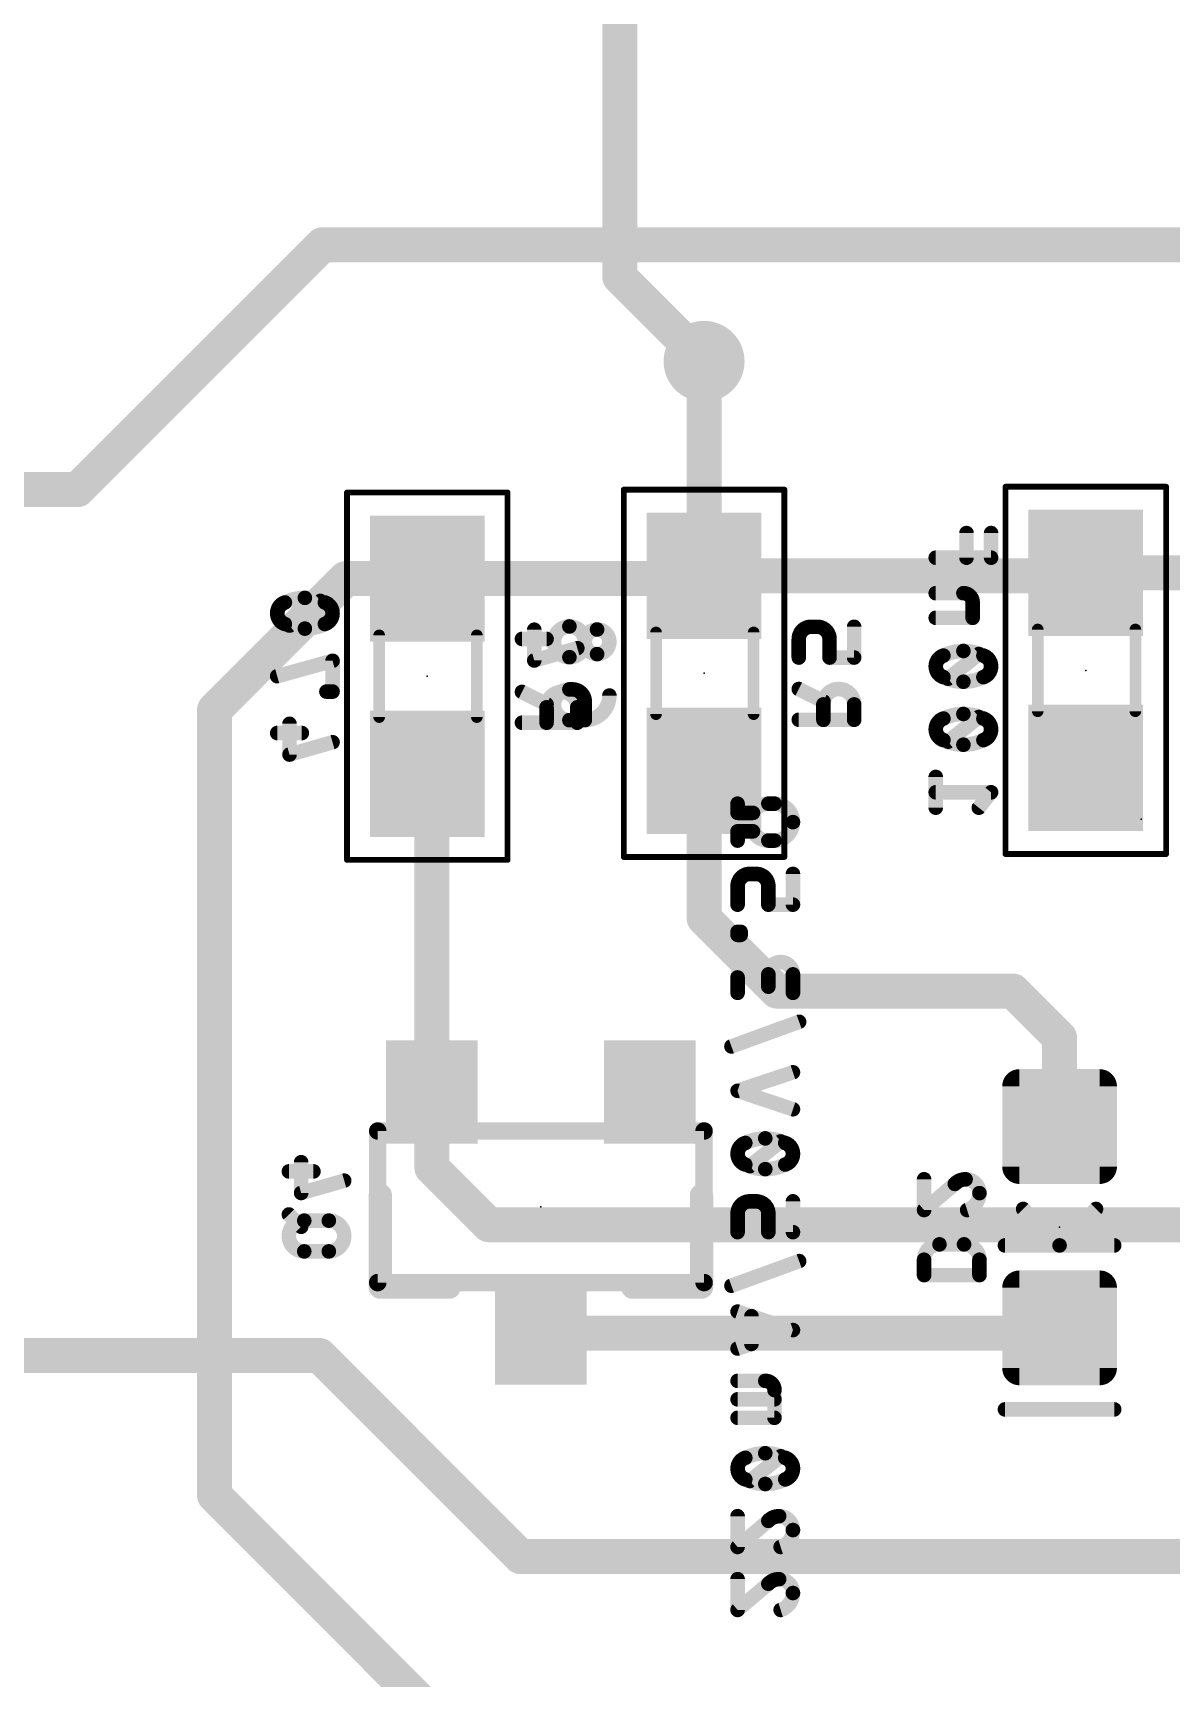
# Model space of a CAD drawing. Extents: x 11.3 to 101.7, y 6.2 to 96.
# Drawn here: x 41.14 to 51.06, y 17.92 to 32.25 of the extents above; entities that cross this region are included whole.
import ezdxf

# ---------------------------------------------------------------- set-up
doc = ezdxf.new("R2010")
doc.units = 0
for name, color, linetype in [('1', 12, 'CONTINUOUS'), ('16', 132, 'CONTINUOUS'), ('18', 110, 'CONTINUOUS'), ('22', 253, 'CONTINUOUS'), ('23', 53, 'CONTINUOUS'), ('24', 53, 'CONTINUOUS'), ('26', 253, 'CONTINUOUS'), ('28', 253, 'CONTINUOUS'), ('40', 132, 'CONTINUOUS'), ('52', 253, 'CONTINUOUS')]:
    doc.layers.add(name, color=color, linetype=linetype)

# ---------------------------------------------------------------- blocks, each defined once
blk = doc.blocks.new('RECT')
blk.add_solid([(-0.5, -0.5), (0.5, -0.5), (-0.5, 0.5), (0.5, 0.5)])
blk = doc.blocks.new('RECT160000X160000R30')
at = {"const_width": 0.15}
blk.add_lwpolyline([(0.425, -0.35), (0.425, 0.35, 0.4142), (0.35, 0.425), (-0.35, 0.425, 0.4142), (-0.425, 0.35), (-0.425, -0.35, 0.4142), (-0.35, -0.425), (0.35, -0.425, 0.4142)], format="xyb", close=True, dxfattribs=at)
blk.add_solid([(-0.3754, -0.3754), (0.3754, -0.3754), (-0.3754, 0.3754), (0.3754, 0.3754)])
blk = doc.blocks.new('ROUNDV')
at = {"const_width": 0.5}
blk.add_lwpolyline([(0, -0.25, 1), (0, 0.25, 1), (0, -0.25)], format="xyb", dxfattribs=at)

msp = doc.modelspace()

# ---------------------------------------------------------------- linework, layer by layer
at = {"layer": '1', "const_width": 0.3048}
for points in [[(46.255, 30.1228), (46.255, 40.64)], [(46.99, 29.3878), (46.255, 30.1228)], [(43.6372, 20.7264), (39.6494, 20.7264)], [(45.3898, 18.9738), (43.6372, 20.7264)], [(55.9562, 18.9738), (45.3898, 18.9738)]]:
    msp.add_lwpolyline(points, dxfattribs=at)
at = {"layer": '1', "const_width": 0.1524}
for points in [[(46.3089, 30.1767, 1), (46.2011, 30.0689)], [(46.1788, 30.1228, 1), (46.3312, 30.1228)], [(46.9361, 29.3339, 1), (47.0439, 29.4417)], [(43.6911, 20.7803, 1), (43.5833, 20.6725)], [(43.6372, 20.6502, 1), (43.6372, 20.8026)], [(45.3898, 19.05, 1), (45.3898, 18.8976)], [(45.3359, 18.9199, 1), (45.4437, 19.0277)]]:
    msp.add_lwpolyline(points, format="xyb", dxfattribs=at)
at = {"layer": '16', "const_width": 0.3048}
for points in [[(41.529, 28.2702), (43.6626, 30.4038)], [(67.7164, 30.4038), (43.6626, 30.4038)], [(46.99, 27.52), (46.99, 29.3878)], [(37.1856, 28.2702), (41.529, 28.2702)], [(46.9646, 27.4946), (46.99, 27.52)], [(50.292, 27.52), (46.99, 27.52)], [(50.292, 27.52), (50.3174, 27.5454)], [(50.3174, 27.5454), (52.3004, 27.5454)], [(43.8658, 27.4946), (42.7228, 26.3516)], [(44.577, 27.4946), (43.8658, 27.4946)], [(44.577, 27.4946), (46.9646, 27.4946)], [(42.7228, 26.3516), (42.7228, 19.5072)], [(44.6176, 25.754), (44.577, 25.7946)], [(46.99, 25.82), (46.99, 24.5364)], [(44.6176, 23.0218), (44.6176, 25.754)], [(46.99, 24.5364), (47.625, 23.9014)], [(47.625, 23.9014), (49.6824, 23.9014)], [(49.6824, 23.9014), (50.0888, 23.495)], [(50.0888, 23.495), (50.0888, 22.721)], [(44.6176, 23.0218), (44.6176, 22.3614)], [(45.1136, 21.8654), (44.6176, 22.3614)], [(45.1136, 21.8654), (51.7184, 21.8654)], [(45.5676, 20.9218), (50.0436, 20.9218)], [(50.0436, 20.9218), (50.0888, 20.967)], [(42.7228, 19.5072), (45.72, 16.51)]]:
    msp.add_lwpolyline(points, dxfattribs=at)
at = {"layer": '16', "const_width": 0.1524}
for points in [[(43.6626, 30.48, 1), (43.6626, 30.3276)], [(43.7165, 30.3499, 1), (43.6087, 30.4577)], [(47.0662, 29.3878, 1), (46.9138, 29.3878)], [(41.4751, 28.3241, 1), (41.5829, 28.2163)], [(41.529, 28.194, 1), (41.529, 28.3464)], [(46.99, 27.5962, 1), (46.99, 27.4438)], [(47.0439, 27.4661, 1), (46.9361, 27.5739)], [(50.3174, 27.6216, 1), (50.3174, 27.4692)], [(50.3713, 27.4915, 1), (50.2635, 27.5993)], [(50.292, 27.4438, 1), (50.292, 27.5962)], [(43.8658, 27.5708, 1), (43.8658, 27.4184)], [(43.9197, 27.4407, 1), (43.8119, 27.5485)], [(44.577, 27.5708, 1), (44.577, 27.4184)], [(44.577, 27.4184, 1), (44.577, 27.5708)], [(46.9107, 27.5485, 1), (47.0185, 27.4407)], [(46.9138, 27.52, 1), (47.0662, 27.52)], [(46.9646, 27.4184, 1), (46.9646, 27.5708)], [(50.2381, 27.5739, 1), (50.3459, 27.4661)], [(42.799, 26.3516, 1), (42.6466, 26.3516)], [(42.6689, 26.4055, 1), (42.7767, 26.2977)], [(44.6309, 25.8485, 1), (44.5231, 25.7407)], [(47.0662, 25.82, 1), (46.9138, 25.82)], [(44.6938, 25.754, 1), (44.5414, 25.754)], [(44.5637, 25.7001, 1), (44.6715, 25.8079)], [(47.0439, 24.5903, 1), (46.9361, 24.4825)], [(46.9138, 24.5364, 1), (47.0662, 24.5364)], [(47.625, 23.9776, 1), (47.625, 23.8252)], [(47.5711, 23.8475, 1), (47.6789, 23.9553)], [(49.7363, 23.9553, 1), (49.6285, 23.8475)], [(49.6824, 23.8252, 1), (49.6824, 23.9776)], [(50.165, 23.495, 1), (50.0126, 23.495)], [(50.0349, 23.4411, 1), (50.1427, 23.5489)], [(44.6938, 23.0218, 1), (44.5414, 23.0218)], [(44.5414, 23.0218, 1), (44.6938, 23.0218)], [(50.0126, 22.721, 1), (50.165, 22.721)], [(44.6715, 22.4153, 1), (44.5637, 22.3075)], [(44.5414, 22.3614, 1), (44.6938, 22.3614)], [(45.1136, 21.9416, 1), (45.1136, 21.7892)], [(45.0597, 21.8115, 1), (45.1675, 21.9193)], [(45.5676, 20.998, 1), (45.5676, 20.8456)], [(50.1427, 20.9131, 1), (50.0349, 21.0209)], [(50.0436, 20.8456, 1), (50.0436, 20.998)], [(49.9897, 20.9757, 1), (50.0975, 20.8679)], [(42.7767, 19.5611, 1), (42.6689, 19.4533)], [(42.6466, 19.5072, 1), (42.799, 19.5072)]]:
    msp.add_lwpolyline(points, format="xyb", dxfattribs=at)
at = {"layer": '22'}
for points, const_width in [([(44.1676, 21.3218), (44.1676, 22.1218)], 0.2032), ([(46.9676, 21.3218), (46.9676, 22.1218)], 0.2032), ([(44.7676, 21.3218), (44.1676, 21.3218)], 0.2032), ([(46.3676, 21.3218), (46.9676, 21.3218)], 0.2032), ([(49.6126, 20.2565), (50.565, 20.2565)], 0.127)]:
    msp.add_lwpolyline(points, dxfattribs=dict(at, const_width=const_width))
for points, const_width in [([(44.2184, 22.1218, 1), (44.1168, 22.1218)], 0.1016), ([(47.0184, 22.1218, 1), (46.9168, 22.1218)], 0.1016), ([(44.1676, 21.3726, 1), (44.1676, 21.271)], 0.1016), ([(44.1168, 21.3218, 1), (44.2184, 21.3218)], 0.1016), ([(44.7676, 21.271, 1), (44.7676, 21.3726)], 0.1016), ([(46.3676, 21.3726, 1), (46.3676, 21.271)], 0.1016), ([(46.9168, 21.3218, 1), (47.0184, 21.3218)], 0.1016), ([(46.9676, 21.271, 1), (46.9676, 21.3726)], 0.1016), ([(49.6126, 20.2883, 1), (49.6126, 20.2248)], 0.0635), ([(50.565, 20.2248, 1), (50.565, 20.2883)], 0.0635)]:
    msp.add_lwpolyline(points, format="xyb", dxfattribs=dict(at, const_width=const_width))
at = {"layer": '23'}
msp.add_point((50.8, 25.4), dxfattribs=at)
at = {"layer": '24'}
for p in [(46.99, 26.67), (50.3174, 26.6954), (44.577, 26.6446), (45.5676, 22.0218), (50.0888, 21.844)]:
    msp.add_point(p, dxfattribs=at)
at = {"layer": '26', "const_width": 0.127}
for points in [[(45.5097, 26.7817), (45.5097, 27.0498)], [(47.9227, 27.0752), (47.9764, 27.0752)], [(48.2981, 26.8071), (48.2981, 27.0752)], [(45.617, 26.9694), (45.4025, 26.9694)], [(45.8851, 26.8889), (45.5097, 26.7817)], [(47.8155, 26.8071), (47.8155, 26.9679)], [(48.0836, 26.9679), (48.0836, 26.8071)], [(48.0836, 26.8071), (48.2981, 26.8071)], [(45.4025, 26.5075), (45.617, 26.4003)], [(47.8155, 26.5329), (48.03, 26.4257)], [(45.617, 26.3735), (45.617, 26.2394)], [(45.8851, 26.2394), (45.8851, 26.3735)], [(48.03, 26.3989), (48.03, 26.2648)], [(48.2981, 26.2648), (48.2981, 26.3989)], [(45.4025, 26.2394), (45.8851, 26.2394)], [(47.8155, 26.2648), (48.2981, 26.2648)], [(43.585, 22.33), (43.3705, 22.33)], [(43.4777, 22.1424), (43.4777, 22.4105)], [(43.8531, 22.2496), (43.4777, 22.1424)], [(48.9077, 21.9934), (48.9077, 22.2615)], [(49.1758, 22.2213), (48.9077, 21.9934)], [(43.4777, 21.8476), (43.3705, 21.9549)], [(43.719, 21.9012), (43.5046, 21.9012)], [(43.5046, 21.6331), (43.719, 21.6331)], [(49.2562, 21.6946), (49.0418, 21.6946)], [(48.9077, 21.5605), (48.9077, 21.4265)], [(49.3903, 21.4265), (49.3903, 21.5605)], [(48.9077, 21.4265), (49.3903, 21.4265)]]:
    msp.add_lwpolyline(points, dxfattribs=at)
at = {"layer": '26'}
for points, const_width in [([(45.5415, 27.0498, 1), (45.478, 27.0498)], 0.0635), ([(47.9227, 27.0752, 0.4142), (47.8155, 26.9679)], 0.127), ([(47.9227, 27.1069, 1), (47.9227, 27.0434)], 0.0635), ([(47.9227, 27.0434, 1), (47.9227, 27.1069)], 0.0635), ([(48.0836, 26.9679, 0.4142), (47.9764, 27.0752)], 0.127), ([(47.9764, 27.1069, 1), (47.9764, 27.0434)], 0.0635), ([(47.9764, 27.0434, 1), (47.9764, 27.1069)], 0.0635), ([(48.3299, 27.0752, 1), (48.2664, 27.0752)], 0.0635), ([(45.4025, 27.0011, 1), (45.4025, 26.9376)], 0.0635), ([(45.617, 26.9376, 1), (45.617, 27.0011)], 0.0635), ([(45.8938, 26.8584, 1), (45.8764, 26.9195)], 0.0635), ([(47.8473, 26.9679, 1), (47.7837, 26.9679)], 0.0635), ([(47.7837, 26.9679, 1), (47.8473, 26.9679)], 0.0635), ([(48.1154, 26.9679, 1), (48.0519, 26.9679)], 0.0635), ([(48.0519, 26.9679, 1), (48.1154, 26.9679)], 0.0635), ([(45.501, 26.8122, 1), (45.5185, 26.7511)], 0.0635), ([(45.478, 26.7817, 1), (45.5415, 26.7817)], 0.0635), ([(47.7837, 26.8071, 1), (47.8473, 26.8071)], 0.0635), ([(48.0836, 26.8388, 1), (48.0836, 26.7753)], 0.0635), ([(48.0519, 26.8071, 1), (48.1154, 26.8071)], 0.0635), ([(48.2664, 26.8071, 1), (48.3299, 26.8071)], 0.0635), ([(48.2981, 26.7753, 1), (48.2981, 26.8388)], 0.0635), ([(45.4167, 26.5359, 1), (45.3883, 26.4791)], 0.0635), ([(45.8851, 26.3735, 1), (45.617, 26.3735)], 0.127), ([(47.8297, 26.5613, 1), (47.8013, 26.5045)], 0.0635), ([(48.2981, 26.3989, 1), (48.03, 26.3989)], 0.127), ([(45.6487, 26.3735, 1), (45.5852, 26.3735)], 0.0635), ([(45.5852, 26.3735, 1), (45.6487, 26.3735)], 0.0635), ([(45.6028, 26.3719, 1), (45.6312, 26.4287)], 0.0635), ([(45.9169, 26.3735, 1), (45.8533, 26.3735)], 0.0635), ([(45.8533, 26.3735, 1), (45.9169, 26.3735)], 0.0635), ([(48.0617, 26.3989, 1), (47.9982, 26.3989)], 0.0635), ([(47.9982, 26.3989, 1), (48.0617, 26.3989)], 0.0635), ([(48.0158, 26.3973, 1), (48.0442, 26.4541)], 0.0635), ([(48.3299, 26.3989, 1), (48.2664, 26.3989)], 0.0635), ([(48.2664, 26.3989, 1), (48.3299, 26.3989)], 0.0635), ([(45.4025, 26.2712, 1), (45.4025, 26.2077)], 0.0635), ([(45.5852, 26.2394, 1), (45.6487, 26.2394)], 0.0635), ([(45.8533, 26.2394, 1), (45.9169, 26.2394)], 0.0635), ([(45.8851, 26.2077, 1), (45.8851, 26.2712)], 0.0635), ([(47.8155, 26.2966, 1), (47.8155, 26.2331)], 0.0635), ([(47.9982, 26.2648, 1), (48.0617, 26.2648)], 0.0635), ([(48.2664, 26.2648, 1), (48.3299, 26.2648)], 0.0635), ([(48.2981, 26.2331, 1), (48.2981, 26.2966)], 0.0635), ([(43.3705, 22.3618, 1), (43.3705, 22.2983)], 0.0635), ([(43.5095, 22.4105, 1), (43.446, 22.4105)], 0.0635), ([(43.585, 22.2983, 1), (43.585, 22.3618)], 0.0635), ([(43.8618, 22.2191, 1), (43.8444, 22.2801)], 0.0635), ([(48.9395, 22.2615, 1), (48.876, 22.2615)], 0.0635), ([(49.2696, 22.2615, 0.2053), (49.1758, 22.2213)], 0.127), ([(49.1528, 22.2432, 1), (49.1988, 22.1994)], 0.0635), ([(49.1964, 22.1971, 1), (49.1552, 22.2455)], 0.0635), ([(49.3903, 22.1409, 0.4142), (49.2696, 22.2615)], 0.127), ([(49.2696, 22.2933, 1), (49.2696, 22.2298)], 0.0635), ([(49.2696, 22.2298, 1), (49.2696, 22.2933)], 0.0635), ([(43.469, 22.1729, 1), (43.4865, 22.1118)], 0.0635), ([(43.446, 22.1424, 1), (43.5095, 22.1424)], 0.0635), ([(49.2831, 21.9934, 0.3252), (49.3903, 22.1409)], 0.127), ([(49.422, 22.1409, 1), (49.3586, 22.1409)], 0.0635), ([(49.3586, 22.1409, 1), (49.422, 22.1409)], 0.0635), ([(43.393, 21.9773, 1), (43.348, 21.9324)], 0.0635), ([(43.5046, 21.9012, 1), (43.5046, 21.6331)], 0.127), ([(43.5046, 21.933, 1), (43.5046, 21.8695)], 0.0635), ([(43.5046, 21.8695, 1), (43.5046, 21.933)], 0.0635), ([(43.719, 21.6331, 1), (43.719, 21.9012)], 0.127), ([(43.719, 21.933, 1), (43.719, 21.8695)], 0.0635), ([(43.719, 21.8695, 1), (43.719, 21.933)], 0.0635), ([(48.8871, 22.0176, 1), (48.9283, 21.9692)], 0.0635), ([(48.876, 21.9934, 1), (48.9395, 21.9934)], 0.0635), ([(49.2733, 22.0236, 1), (49.2928, 21.9632)], 0.0635), ([(43.4553, 21.8252, 1), (43.5002, 21.8701)], 0.0635), ([(43.5046, 21.6649, 1), (43.5046, 21.6014)], 0.0635), ([(43.5046, 21.6014, 1), (43.5046, 21.6649)], 0.0635), ([(43.719, 21.6649, 1), (43.719, 21.6014)], 0.0635), ([(43.719, 21.6014, 1), (43.719, 21.6649)], 0.0635), ([(49.0418, 21.6946, 0.4142), (48.9077, 21.5605)], 0.127), ([(49.0418, 21.7263, 1), (49.0418, 21.6628)], 0.0635), ([(49.0418, 21.6628, 1), (49.0418, 21.7263)], 0.0635), ([(49.3903, 21.5605, 0.4142), (49.2562, 21.6946)], 0.127), ([(49.2562, 21.7263, 1), (49.2562, 21.6628)], 0.0635), ([(49.2562, 21.6628, 1), (49.2562, 21.7263)], 0.0635), ([(48.8759, 21.5605, 1), (48.9394, 21.5605)], 0.0635), ([(48.9395, 21.5605, 1), (48.876, 21.5605)], 0.0635), ([(49.4221, 21.5605, 1), (49.3586, 21.5605)], 0.0635), ([(49.3586, 21.5605, 1), (49.4221, 21.5605)], 0.0635), ([(48.9077, 21.4582, 1), (48.9077, 21.3947)], 0.0635), ([(48.876, 21.4265, 1), (48.9395, 21.4265)], 0.0635), ([(49.3586, 21.4265, 1), (49.4221, 21.4265)], 0.0635), ([(49.3903, 21.3947, 1), (49.3903, 21.4582)], 0.0635)]:
    msp.add_lwpolyline(points, format="xyb", dxfattribs=dict(at, const_width=const_width))
at = {"layer": '28', "const_width": 0.127}
for points in [[(49.2774, 27.6773), (49.2774, 27.8917)], [(49.4919, 27.6773), (49.4919, 27.8917)], [(49.0093, 27.6773), (49.4919, 27.6773)], [(49.2506, 27.368), (49.0093, 27.368)], [(43.3761, 27.086), (43.6443, 27.3005)], [(49.331, 27.1535), (49.331, 27.2875)], [(49.0093, 27.1535), (49.331, 27.1535)], [(43.7515, 26.7787), (43.2689, 26.6446)], [(43.7515, 26.5105), (43.7515, 26.7787)], [(49.1165, 26.6231), (49.3847, 26.8376)], [(43.6979, 26.5105), (43.7515, 26.5105)], [(45.8428, 26.5297), (45.816, 26.5297)], [(45.95, 26.2616), (45.95, 26.4225)], [(43.3761, 25.9619), (43.3761, 26.23)], [(45.816, 26.2616), (45.95, 26.2616)], [(49.1165, 26.0745), (49.3847, 26.289)], [(43.4834, 26.1496), (43.2689, 26.1496)], [(43.7515, 26.0692), (43.3761, 25.9619)], [(49.0093, 25.4991), (49.0093, 25.7672)], [(49.4919, 25.6331), (49.0093, 25.6331)], [(49.3847, 25.4991), (49.4919, 25.6331)], [(47.2821, 25.4538), (47.2821, 25.5342)], [(47.4162, 25.4538), (47.2821, 25.4538)], [(47.6038, 25.5342), (47.5502, 25.5342)], [(47.4162, 25.2929), (47.2821, 25.2929)], [(47.2821, 25.2929), (47.2821, 25.2125)], [(47.6038, 25.2125), (47.5502, 25.2125)], [(47.3893, 24.9222), (47.443, 24.9222)], [(47.7647, 24.6541), (47.7647, 24.9222)], [(47.2821, 24.6541), (47.2821, 24.815)], [(47.5502, 24.815), (47.5502, 24.6541)], [(47.5502, 24.6541), (47.7647, 24.6541)], [(47.3089, 24.4175), (47.2821, 24.4175)], [(47.2821, 24.4175), (47.2821, 24.3907)], [(47.2821, 24.3907), (47.3089, 24.3907)], [(47.3089, 24.3907), (47.3089, 24.4175)], [(47.2821, 23.886), (47.2821, 24.0201)], [(47.5502, 24.0469), (47.5502, 23.9396)], [(47.7647, 23.886), (47.7647, 24.0469)], [(47.2285, 23.419), (47.8183, 23.6335)], [(47.2821, 23.0325), (47.7647, 23.1934)], [(47.7647, 22.8717), (47.2821, 23.0325)], [(47.3893, 22.3766), (47.6575, 22.5911)], [(47.3893, 22.0693), (47.443, 22.0693)], [(47.7647, 21.8012), (47.7647, 22.0693)], [(47.2821, 21.8012), (47.2821, 21.9621)], [(47.5502, 21.9621), (47.5502, 21.8012)], [(47.5502, 21.8012), (47.7647, 21.8012)], [(47.2285, 21.3342), (47.8183, 21.5487)], [(47.7647, 20.9477), (47.2821, 21.1086)], [(47.4028, 21.0684), (47.4028, 20.8271)], [(47.2821, 20.7868), (47.7647, 20.9477)], [(47.5234, 20.5051), (47.2821, 20.5051)], [(47.2821, 20.3442), (47.6038, 20.3442)], [(47.6038, 20.1833), (47.6038, 20.4246)], [(47.2821, 20.1833), (47.6038, 20.1833)], [(47.3893, 19.6335), (47.6575, 19.8479)], [(47.2821, 19.058), (47.2821, 19.3261)], [(47.5502, 19.2859), (47.2821, 19.058)], [(47.2821, 18.5094), (47.2821, 18.7775)], [(47.5502, 18.7373), (47.2821, 18.5094)]]:
    msp.add_lwpolyline(points, dxfattribs=at)
at = {"layer": '28'}
for points, const_width in [([(49.3092, 27.8917, 1), (49.2457, 27.8917)], 0.0635), ([(49.5237, 27.8917, 1), (49.4601, 27.8917)], 0.0635), ([(49.0093, 27.709, 1), (49.0093, 27.6455)], 0.0635), ([(49.2457, 27.6773, 1), (49.3092, 27.6773)], 0.0635), ([(49.4601, 27.6773, 1), (49.5237, 27.6773)], 0.0635), ([(49.4919, 27.6455, 1), (49.4919, 27.709)], 0.0635), ([(43.5102, 27.3273, 0.1139), (43.3359, 27.2871)], 0.127), ([(43.6845, 27.2871, 0.1139), (43.5102, 27.3273)], 0.127), ([(43.5102, 27.359, 1), (43.5102, 27.2955)], 0.0635), ([(43.5102, 27.2955, 1), (43.5102, 27.359)], 0.0635), ([(49.0093, 27.3997, 1), (49.0093, 27.3362)], 0.0635), ([(49.331, 27.2875, 0.4142), (49.2506, 27.368)], 0.127), ([(49.2506, 27.3997, 1), (49.2506, 27.3362)], 0.0635), ([(49.2506, 27.3362, 1), (49.2506, 27.3997)], 0.0635), ([(43.3359, 27.2871, 0.3205), (43.2689, 27.1932)], 0.127), ([(43.2689, 27.1932, 0.3205), (43.3359, 27.0994)], 0.127), ([(43.3006, 27.1932, 1), (43.2372, 27.1932)], 0.0635), ([(43.322, 27.3156, 1), (43.3498, 27.2585)], 0.0635), ([(43.3462, 27.257, 1), (43.3256, 27.3171)], 0.0635), ([(43.6641, 27.2757, 1), (43.6244, 27.3253)], 0.0635), ([(43.7515, 27.1932, 0.3205), (43.6845, 27.2871)], 0.127), ([(43.6948, 27.3171, 1), (43.6742, 27.257)], 0.0635), ([(43.6845, 27.0994, 0.3205), (43.7515, 27.1932)], 0.127), ([(43.6706, 27.2585, 1), (43.6984, 27.3156)], 0.0635), ([(43.7832, 27.1932, 1), (43.7198, 27.1932)], 0.0635), ([(49.3628, 27.2875, 1), (49.2993, 27.2875)], 0.0635), ([(49.2993, 27.2875, 1), (49.3628, 27.2875)], 0.0635), ([(43.2372, 27.1932, 1), (43.3006, 27.1932)], 0.0635), ([(43.3359, 27.0994, 0.1139), (43.5102, 27.0592)], 0.127), ([(43.3498, 27.1279, 1), (43.322, 27.0709)], 0.0635), ([(43.3256, 27.0694, 1), (43.3462, 27.1294)], 0.0635), ([(43.3563, 27.1108, 1), (43.396, 27.0612)], 0.0635), ([(43.5102, 27.0592, 0.1139), (43.6845, 27.0994)], 0.127), ([(43.5102, 27.0909, 1), (43.5102, 27.0274)], 0.0635), ([(43.5102, 27.0274, 1), (43.5102, 27.0909)], 0.0635), ([(43.6742, 27.1294, 1), (43.6948, 27.0694)], 0.0635), ([(43.6984, 27.0709, 1), (43.6706, 27.1279)], 0.0635), ([(43.7198, 27.1932, 1), (43.7832, 27.1932)], 0.0635), ([(45.816, 27.0784, 1), (45.816, 26.8103)], 0.127), ([(45.816, 26.8103, 1), (45.816, 27.0784)], 0.127), ([(45.816, 27.1101, 1), (45.816, 27.0466)], 0.0635), ([(45.816, 27.0466, 1), (45.816, 27.1101)], 0.0635), ([(46.0573, 27.0516, 1), (46.0573, 26.8371)], 0.127), ([(46.0573, 26.8371, 1), (46.0573, 27.0516)], 0.127), ([(46.0573, 27.0833, 1), (46.0573, 27.0198)], 0.0635), ([(46.0573, 27.0198, 1), (46.0573, 27.0833)], 0.0635), ([(49.0093, 27.1852, 1), (49.0093, 27.1217)], 0.0635), ([(49.2993, 27.1535, 1), (49.3628, 27.1535)], 0.0635), ([(49.331, 27.1217, 1), (49.331, 27.1852)], 0.0635), ([(43.7833, 26.7787, 1), (43.7197, 26.7787)], 0.0635), ([(43.76, 26.7481, 1), (43.743, 26.8092)], 0.0635), ([(45.816, 26.842, 1), (45.816, 26.7785)], 0.0635), ([(45.816, 26.7785, 1), (45.816, 26.842)], 0.0635), ([(46.0573, 26.8688, 1), (46.0573, 26.8053)], 0.0635), ([(46.0573, 26.8053, 1), (46.0573, 26.8688)], 0.0635), ([(49.0763, 26.8242, 0.3205), (49.0093, 26.7304)], 0.127), ([(49.2506, 26.8644, 0.1139), (49.0763, 26.8242)], 0.127), ([(49.0624, 26.8528, 1), (49.0902, 26.7957)], 0.0635), ([(49.0866, 26.7942, 1), (49.066, 26.8542)], 0.0635), ([(49.4249, 26.8242, 0.1139), (49.2506, 26.8644)], 0.127), ([(49.2506, 26.8962, 1), (49.2506, 26.8327)], 0.0635), ([(49.2506, 26.8327, 1), (49.2506, 26.8962)], 0.0635), ([(49.4045, 26.8128, 1), (49.3648, 26.8624)], 0.0635), ([(49.4919, 26.7304, 0.3205), (49.4249, 26.8242)], 0.127), ([(49.4352, 26.8542, 1), (49.4146, 26.7942)], 0.0635), ([(49.411, 26.7957, 1), (49.4388, 26.8528)], 0.0635), ([(43.2604, 26.6752, 1), (43.2774, 26.614)], 0.0635), ([(49.0093, 26.7304, 0.3205), (49.0763, 26.6365)], 0.127), ([(49.041, 26.7304, 1), (48.9776, 26.7304)], 0.0635), ([(48.9776, 26.7304, 1), (49.041, 26.7304)], 0.0635), ([(49.0902, 26.6651, 1), (49.0624, 26.608)], 0.0635), ([(49.0763, 26.6365, 0.1139), (49.2506, 26.5963)], 0.127), ([(49.066, 26.6065, 1), (49.0866, 26.6666)], 0.0635), ([(49.0967, 26.6479, 1), (49.1364, 26.5983)], 0.0635), ([(49.2506, 26.5963, 0.1139), (49.4249, 26.6365)], 0.127), ([(49.4249, 26.6365, 0.3205), (49.4919, 26.7304)], 0.127), ([(49.4146, 26.6666, 1), (49.4352, 26.6065)], 0.0635), ([(49.4388, 26.608, 1), (49.411, 26.6651)], 0.0635), ([(49.5236, 26.7304, 1), (49.4602, 26.7304)], 0.0635), ([(49.4602, 26.7304, 1), (49.5236, 26.7304)], 0.0635), ([(43.6979, 26.5423, 1), (43.6979, 26.4788)], 0.0635), ([(43.7197, 26.5105, 1), (43.7833, 26.5105)], 0.0635), ([(43.7515, 26.4788, 1), (43.7515, 26.5423)], 0.0635), ([(45.816, 26.5297, 1), (45.816, 26.2616)], 0.127), ([(45.816, 26.5615, 1), (45.816, 26.498)], 0.0635), ([(45.95, 26.4225, 0.4142), (45.8428, 26.5297)], 0.127), ([(45.8428, 26.5615, 1), (45.8428, 26.498)], 0.0635), ([(45.816, 26.498, 1), (45.816, 26.5615)], 0.0635), ([(45.8428, 26.498, 1), (45.8428, 26.5615)], 0.0635), ([(45.95, 26.2616, 0.4142), (46.1645, 26.4761)], 0.127), ([(46.1962, 26.4761, 1), (46.1328, 26.4761)], 0.0635), ([(49.2506, 26.6281, 1), (49.2506, 26.5646)], 0.0635), ([(49.2506, 26.5646, 1), (49.2506, 26.6281)], 0.0635), ([(45.9818, 26.4225, 1), (45.9183, 26.4225)], 0.0635), ([(45.9183, 26.4225, 1), (45.9818, 26.4225)], 0.0635), ([(49.2506, 26.3158, 0.1139), (49.0763, 26.2756)], 0.127), ([(49.4249, 26.2756, 0.1139), (49.2506, 26.3158)], 0.127), ([(49.2506, 26.3475, 1), (49.2506, 26.284)], 0.0635), ([(49.2506, 26.284, 1), (49.2506, 26.3475)], 0.0635), ([(43.4079, 26.23, 1), (43.3444, 26.23)], 0.0635), ([(45.816, 26.2934, 1), (45.816, 26.2299)], 0.0635), ([(45.816, 26.2299, 1), (45.816, 26.2934)], 0.0635), ([(45.95, 26.2934, 1), (45.95, 26.2299)], 0.0635), ([(45.9183, 26.2616, 1), (45.9818, 26.2616)], 0.0635), ([(45.95, 26.2299, 1), (45.95, 26.2934)], 0.0635), ([(49.0763, 26.2756, 0.3205), (49.0093, 26.1817)], 0.127), ([(49.0093, 26.1817, 0.3205), (49.0763, 26.0879)], 0.127), ([(49.041, 26.1817, 1), (48.9776, 26.1817)], 0.0635), ([(49.0624, 26.3041, 1), (49.0902, 26.247)], 0.0635), ([(49.0866, 26.2455, 1), (49.066, 26.3056)], 0.0635), ([(49.4045, 26.2642, 1), (49.3648, 26.3138)], 0.0635), ([(49.4919, 26.1817, 0.3205), (49.4249, 26.2756)], 0.127), ([(49.4352, 26.3056, 1), (49.4146, 26.2455)], 0.0635), ([(49.4249, 26.0879, 0.3205), (49.4919, 26.1817)], 0.127), ([(49.411, 26.247, 1), (49.4388, 26.3041)], 0.0635), ([(49.5236, 26.1817, 1), (49.4602, 26.1817)], 0.0635), ([(43.2689, 26.1813, 1), (43.2689, 26.1178)], 0.0635), ([(43.4834, 26.1178, 1), (43.4834, 26.1813)], 0.0635), ([(43.7602, 26.0386, 1), (43.7428, 26.0997)], 0.0635), ([(48.9776, 26.1817, 1), (49.041, 26.1817)], 0.0635), ([(49.0763, 26.0879, 0.1139), (49.2506, 26.0477)], 0.127), ([(49.0902, 26.1164, 1), (49.0624, 26.0594)], 0.0635), ([(49.066, 26.0579, 1), (49.0866, 26.1179)], 0.0635), ([(49.0967, 26.0993, 1), (49.1364, 26.0497)], 0.0635), ([(49.2506, 26.0477, 0.1139), (49.4249, 26.0879)], 0.127), ([(49.2506, 26.0794, 1), (49.2506, 26.0159)], 0.0635), ([(49.2506, 26.0159, 1), (49.2506, 26.0794)], 0.0635), ([(49.4146, 26.1179, 1), (49.4352, 26.0579)], 0.0635), ([(49.4388, 26.0594, 1), (49.411, 26.1164)], 0.0635), ([(49.4602, 26.1817, 1), (49.5236, 26.1817)], 0.0635), ([(43.3444, 25.9619, 1), (43.4079, 25.9619)], 0.0635), ([(43.3674, 25.9924, 1), (43.3849, 25.9314)], 0.0635), ([(49.0411, 25.7672, 1), (48.9776, 25.7672)], 0.0635), ([(49.0093, 25.6649, 1), (49.0093, 25.6014)], 0.0635), ([(49.5167, 25.6133, 1), (49.4671, 25.6529)], 0.0635), ([(49.4919, 25.6014, 1), (49.4919, 25.6649)], 0.0635), ([(47.3139, 25.5342, 1), (47.2503, 25.5342)], 0.0635), ([(47.2821, 25.4855, 1), (47.2821, 25.422)], 0.0635), ([(47.5502, 25.5342, 0.277), (47.4162, 25.4538)], 0.127), ([(47.4162, 25.422, 1), (47.4162, 25.4855)], 0.0635), ([(47.5502, 25.566, 1), (47.5502, 25.5025)], 0.0635), ([(47.5502, 25.5025, 1), (47.5502, 25.566)], 0.0635), ([(47.7647, 25.3734, 0.4142), (47.6038, 25.5342)], 0.127), ([(47.6038, 25.566, 1), (47.6038, 25.5025)], 0.0635), ([(47.6038, 25.5025, 1), (47.6038, 25.566)], 0.0635), ([(48.9776, 25.4991, 1), (49.0411, 25.4991)], 0.0635), ([(49.3599, 25.5189, 1), (49.4094, 25.4792)], 0.0635), ([(47.2503, 25.4538, 1), (47.3139, 25.4538)], 0.0635), ([(47.3881, 25.4687, 1), (47.4442, 25.4388)], 0.0635), ([(47.6038, 25.2125, 0.4142), (47.7647, 25.3734)], 0.127), ([(47.7965, 25.3734, 1), (47.733, 25.3734)], 0.0635), ([(47.733, 25.3734, 1), (47.7965, 25.3734)], 0.0635), ([(47.2821, 25.3247, 1), (47.2821, 25.2612)], 0.0635), ([(47.3139, 25.2929, 1), (47.2503, 25.2929)], 0.0635), ([(47.2503, 25.2125, 1), (47.3139, 25.2125)], 0.0635), ([(47.4442, 25.3079, 1), (47.3881, 25.278)], 0.0635), ([(47.4162, 25.2929, 0.277), (47.5502, 25.2125)], 0.127), ([(47.4162, 25.2612, 1), (47.4162, 25.3247)], 0.0635), ([(47.5502, 25.2442, 1), (47.5502, 25.1807)], 0.0635), ([(47.5502, 25.1807, 1), (47.5502, 25.2442)], 0.0635), ([(47.6038, 25.2442, 1), (47.6038, 25.1807)], 0.0635), ([(47.6038, 25.1807, 1), (47.6038, 25.2442)], 0.0635), ([(47.3893, 24.9222, 0.4142), (47.2821, 24.815)], 0.127), ([(47.3893, 24.9539, 1), (47.3893, 24.8905)], 0.0635), ([(47.3893, 24.8905, 1), (47.3893, 24.9539)], 0.0635), ([(47.5502, 24.815, 0.4142), (47.443, 24.9222)], 0.127), ([(47.443, 24.9539, 1), (47.443, 24.8905)], 0.0635), ([(47.443, 24.8905, 1), (47.443, 24.9539)], 0.0635), ([(47.7965, 24.9222, 1), (47.733, 24.9222)], 0.0635), ([(47.3139, 24.815, 1), (47.2503, 24.815)], 0.0635), ([(47.2503, 24.815, 1), (47.3139, 24.815)], 0.0635), ([(47.582, 24.815, 1), (47.5185, 24.815)], 0.0635), ([(47.5185, 24.815, 1), (47.582, 24.815)], 0.0635), ([(47.2503, 24.6541, 1), (47.3139, 24.6541)], 0.0635), ([(47.5502, 24.6858, 1), (47.5502, 24.6223)], 0.0635), ([(47.5185, 24.6541, 1), (47.582, 24.6541)], 0.0635), ([(47.733, 24.6541, 1), (47.7965, 24.6541)], 0.0635), ([(47.7647, 24.6223, 1), (47.7647, 24.6858)], 0.0635), ([(47.2821, 24.4493, 1), (47.2821, 24.3858)], 0.0635), ([(47.3139, 24.4175, 1), (47.2503, 24.4175)], 0.0635), ([(47.2821, 24.4224, 1), (47.2821, 24.3589)], 0.0635), ([(47.2503, 24.3907, 1), (47.3139, 24.3907)], 0.0635), ([(47.3407, 24.4175, 1), (47.2772, 24.4175)], 0.0635), ([(47.2772, 24.3907, 1), (47.3407, 24.3907)], 0.0635), ([(47.3089, 24.3858, 1), (47.3089, 24.4493)], 0.0635), ([(47.3089, 24.3589, 1), (47.3089, 24.4224)], 0.0635), ([(47.5502, 24.0201, 1), (47.2821, 24.0201)], 0.127), ([(47.3139, 24.0201, 1), (47.2503, 24.0201)], 0.0635), ([(47.7647, 24.0469, 1), (47.5502, 24.0469)], 0.127), ([(47.582, 24.0469, 1), (47.5185, 24.0469)], 0.0635), ([(47.7965, 24.0469, 1), (47.733, 24.0469)], 0.0635), ([(47.2503, 24.0201, 1), (47.3139, 24.0201)], 0.0635), ([(47.5185, 24.0469, 1), (47.582, 24.0469)], 0.0635), ([(47.5185, 24.0201, 1), (47.582, 24.0201)], 0.0635), ([(47.5185, 23.9396, 1), (47.582, 23.9396)], 0.0635), ([(47.733, 24.0469, 1), (47.7965, 24.0469)], 0.0635), ([(47.2503, 23.886, 1), (47.3139, 23.886)], 0.0635), ([(47.733, 23.886, 1), (47.7965, 23.886)], 0.0635), ([(47.8292, 23.6037, 1), (47.8075, 23.6634)], 0.0635), ([(47.2176, 23.4489, 1), (47.2393, 23.3892)], 0.0635), ([(47.7747, 23.1633, 1), (47.7547, 23.2235)], 0.0635), ([(47.2921, 23.0626, 1), (47.2721, 23.0024)], 0.0635), ([(47.2721, 23.0626, 1), (47.2921, 23.0024)], 0.0635), ([(47.7547, 22.8415, 1), (47.7747, 22.9018)], 0.0635), ([(47.5234, 22.6179, 0.1139), (47.3491, 22.5777)], 0.127), ([(47.6977, 22.5777, 0.1139), (47.5234, 22.6179)], 0.127), ([(47.5234, 22.6497, 1), (47.5234, 22.5862)], 0.0635), ([(47.5234, 22.5862, 1), (47.5234, 22.6497)], 0.0635), ([(47.6773, 22.5663, 1), (47.6376, 22.6159)], 0.0635), ([(47.3491, 22.5777, 0.3205), (47.2821, 22.4839)], 0.127), ([(47.2821, 22.4839, 0.3205), (47.3491, 22.39)], 0.127), ([(47.3138, 22.4839, 1), (47.2504, 22.4839)], 0.0635), ([(47.2504, 22.4839, 1), (47.3138, 22.4839)], 0.0635), ([(47.3352, 22.6063, 1), (47.363, 22.5492)], 0.0635), ([(47.3594, 22.5477, 1), (47.3388, 22.6078)], 0.0635), ([(47.708, 22.6078, 1), (47.6874, 22.5477)], 0.0635), ([(47.7647, 22.4839, 0.3205), (47.6977, 22.5777)], 0.127), ([(47.6977, 22.39, 0.3205), (47.7647, 22.4839)], 0.127), ([(47.6838, 22.5492, 1), (47.7116, 22.6063)], 0.0635), ([(47.7964, 22.4839, 1), (47.733, 22.4839)], 0.0635), ([(47.733, 22.4839, 1), (47.7964, 22.4839)], 0.0635), ([(47.363, 22.4186, 1), (47.3352, 22.3615)], 0.0635), ([(47.3491, 22.39, 0.1139), (47.5234, 22.3498)], 0.127), ([(47.3388, 22.36, 1), (47.3594, 22.4201)], 0.0635), ([(47.3695, 22.4014, 1), (47.4092, 22.3518)], 0.0635), ([(47.5234, 22.3498, 0.1139), (47.6977, 22.39)], 0.127), ([(47.5234, 22.3816, 1), (47.5234, 22.3181)], 0.0635), ([(47.5234, 22.3181, 1), (47.5234, 22.3816)], 0.0635), ([(47.6874, 22.4201, 1), (47.708, 22.36)], 0.0635), ([(47.7116, 22.3615, 1), (47.6838, 22.4186)], 0.0635), ([(47.3893, 22.0693, 0.4142), (47.2821, 21.9621)], 0.127), ([(47.3893, 22.1011, 1), (47.3893, 22.0376)], 0.0635), ([(47.3893, 22.0376, 1), (47.3893, 22.1011)], 0.0635), ([(47.5502, 21.9621, 0.4142), (47.443, 22.0693)], 0.127), ([(47.443, 22.1011, 1), (47.443, 22.0376)], 0.0635), ([(47.443, 22.0376, 1), (47.443, 22.1011)], 0.0635), ([(47.7965, 22.0693, 1), (47.733, 22.0693)], 0.0635), ([(47.3139, 21.9621, 1), (47.2503, 21.9621)], 0.0635), ([(47.2503, 21.9621, 1), (47.3139, 21.9621)], 0.0635), ([(47.582, 21.9621, 1), (47.5185, 21.9621)], 0.0635), ([(47.5185, 21.9621, 1), (47.582, 21.9621)], 0.0635), ([(47.2503, 21.8012, 1), (47.3139, 21.8012)], 0.0635), ([(47.5502, 21.8329, 1), (47.5502, 21.7694)], 0.0635), ([(47.5185, 21.8012, 1), (47.582, 21.8012)], 0.0635), ([(47.733, 21.8012, 1), (47.7965, 21.8012)], 0.0635), ([(47.7647, 21.7694, 1), (47.7647, 21.8329)], 0.0635), ([(47.8292, 21.5189, 1), (47.8075, 21.5786)], 0.0635), ([(47.2176, 21.3641, 1), (47.2393, 21.3044)], 0.0635), ([(47.2921, 21.1387, 1), (47.2721, 21.0784)], 0.0635), ([(47.4345, 21.0684, 1), (47.371, 21.0684)], 0.0635), ([(47.7747, 20.9176, 1), (47.7547, 20.9778)], 0.0635), ([(47.7547, 20.9176, 1), (47.7747, 20.9778)], 0.0635), ([(47.2721, 20.817, 1), (47.2921, 20.7567)], 0.0635), ([(47.371, 20.8271, 1), (47.4345, 20.8271)], 0.0635), ([(47.2821, 20.5368, 1), (47.2821, 20.4733)], 0.0635), ([(47.6038, 20.4246, 0.4142), (47.5234, 20.5051)], 0.127), ([(47.5234, 20.5368, 1), (47.5234, 20.4733)], 0.0635), ([(47.5234, 20.4733, 1), (47.5234, 20.5368)], 0.0635), ([(47.2821, 20.3759, 1), (47.2821, 20.3125)], 0.0635), ([(47.6356, 20.4246, 1), (47.5721, 20.4246)], 0.0635), ([(47.5721, 20.4246, 1), (47.6356, 20.4246)], 0.0635), ([(47.6038, 20.3125, 1), (47.6038, 20.3759)], 0.0635), ([(47.2821, 20.2151, 1), (47.2821, 20.1516)], 0.0635), ([(47.5721, 20.1833, 1), (47.6356, 20.1833)], 0.0635), ([(47.6038, 20.1516, 1), (47.6038, 20.2151)], 0.0635), ([(47.5234, 19.8748, 0.1139), (47.3491, 19.8345)], 0.127), ([(47.6977, 19.8345, 0.1139), (47.5234, 19.8748)], 0.127), ([(47.5234, 19.9065, 1), (47.5234, 19.843)], 0.0635), ([(47.5234, 19.843, 1), (47.5234, 19.9065)], 0.0635), ([(47.3491, 19.8345, 0.3205), (47.2821, 19.7407)], 0.127), ([(47.2821, 19.7407, 0.3205), (47.3491, 19.6469)], 0.127), ([(47.3138, 19.7407, 1), (47.2504, 19.7407)], 0.0635), ([(47.3352, 19.8631, 1), (47.363, 19.806)], 0.0635), ([(47.3594, 19.8045, 1), (47.3388, 19.8646)], 0.0635), ([(47.6773, 19.8232, 1), (47.6376, 19.8727)], 0.0635), ([(47.708, 19.8646, 1), (47.6874, 19.8045)], 0.0635), ([(47.7647, 19.7407, 0.3205), (47.6977, 19.8345)], 0.127), ([(47.6977, 19.6469, 0.3205), (47.7647, 19.7407)], 0.127), ([(47.6838, 19.806, 1), (47.7116, 19.8631)], 0.0635), ([(47.7964, 19.7407, 1), (47.733, 19.7407)], 0.0635), ([(47.2504, 19.7407, 1), (47.3138, 19.7407)], 0.0635), ([(47.3491, 19.6469, 0.1139), (47.5234, 19.6066)], 0.127), ([(47.363, 19.6754, 1), (47.3352, 19.6183)], 0.0635), ([(47.3388, 19.6168, 1), (47.3594, 19.6769)], 0.0635), ([(47.3695, 19.6582, 1), (47.4092, 19.6087)], 0.0635), ([(47.5234, 19.6066, 0.1139), (47.6977, 19.6469)], 0.127), ([(47.5234, 19.6384, 1), (47.5234, 19.5749)], 0.0635), ([(47.5234, 19.5749, 1), (47.5234, 19.6384)], 0.0635), ([(47.6874, 19.6769, 1), (47.708, 19.6168)], 0.0635), ([(47.7116, 19.6183, 1), (47.6838, 19.6754)], 0.0635), ([(47.733, 19.7407, 1), (47.7964, 19.7407)], 0.0635), ([(47.3139, 19.3261, 1), (47.2503, 19.3261)], 0.0635), ([(47.644, 19.3261, 0.2053), (47.5502, 19.2859)], 0.127), ([(47.7647, 19.2055, 0.4142), (47.644, 19.3261)], 0.127), ([(47.644, 19.3579, 1), (47.644, 19.2944)], 0.0635), ([(47.644, 19.2944, 1), (47.644, 19.3579)], 0.0635), ([(47.5272, 19.3078, 1), (47.5732, 19.264)], 0.0635), ([(47.5708, 19.2617, 1), (47.5296, 19.3101)], 0.0635), ([(47.6575, 19.058, 0.3252), (47.7647, 19.2055)], 0.127), ([(47.7964, 19.2055, 1), (47.733, 19.2055)], 0.0635), ([(47.733, 19.2055, 1), (47.7964, 19.2055)], 0.0635), ([(47.2615, 19.0822, 1), (47.3027, 19.0338)], 0.0635), ([(47.2503, 19.058, 1), (47.3139, 19.058)], 0.0635), ([(47.6477, 19.0882, 1), (47.6672, 19.0278)], 0.0635), ([(47.3139, 18.7775, 1), (47.2503, 18.7775)], 0.0635), ([(47.644, 18.7775, 0.2053), (47.5502, 18.7373)], 0.127), ([(47.5272, 18.7592, 1), (47.5732, 18.7154)], 0.0635), ([(47.5708, 18.7131, 1), (47.5296, 18.7615)], 0.0635), ([(47.7647, 18.6568, 0.4142), (47.644, 18.7775)], 0.127), ([(47.644, 18.8092, 1), (47.644, 18.7457)], 0.0635), ([(47.644, 18.7457, 1), (47.644, 18.8092)], 0.0635), ([(47.6575, 18.5094, 0.3252), (47.7647, 18.6568)], 0.127), ([(47.7964, 18.6568, 1), (47.733, 18.6568)], 0.0635), ([(47.733, 18.6568, 1), (47.7964, 18.6568)], 0.0635), ([(47.2615, 18.5336, 1), (47.3027, 18.4852)], 0.0635), ([(47.2503, 18.5094, 1), (47.3139, 18.5094)], 0.0635), ([(47.6477, 18.5396, 1), (47.6672, 18.4792)], 0.0635)]:
    msp.add_lwpolyline(points, format="xyb", dxfattribs=dict(at, const_width=const_width))
at = {"layer": '40', "const_width": 0.0508}
for points in [[(45.277, 28.2446), (43.877, 28.2446)], [(43.877, 28.2446), (43.877, 25.0446)], [(45.277, 25.0446), (45.277, 28.2446)], [(47.69, 28.27), (46.29, 28.27)], [(46.29, 28.27), (46.29, 25.07)], [(47.69, 25.07), (47.69, 28.27)], [(51.0174, 28.2954), (49.6174, 28.2954)], [(49.6174, 28.2954), (49.6174, 25.0954)], [(51.0174, 25.0954), (51.0174, 28.2954)], [(46.29, 25.07), (47.69, 25.07)], [(49.6174, 25.0954), (51.0174, 25.0954)], [(43.877, 25.0446), (45.277, 25.0446)]]:
    msp.add_lwpolyline(points, dxfattribs=at)
at = {"layer": '40', "const_width": 0.0254}
for points in [[(43.877, 28.2573, 1), (43.877, 28.2319)], [(43.8897, 28.2446, 1), (43.8643, 28.2446)], [(45.2897, 28.2446, 1), (45.2643, 28.2446)], [(45.277, 28.2319, 1), (45.277, 28.2573)], [(46.29, 28.2827, 1), (46.29, 28.2573)], [(46.3027, 28.27, 1), (46.2773, 28.27)], [(47.7027, 28.27, 1), (47.6773, 28.27)], [(47.69, 28.2573, 1), (47.69, 28.2827)], [(49.6174, 28.3081, 1), (49.6174, 28.2827)], [(49.6301, 28.2954, 1), (49.6047, 28.2954)], [(51.0301, 28.2954, 1), (51.0047, 28.2954)], [(51.0174, 28.2827, 1), (51.0174, 28.3081)], [(46.29, 25.0827, 1), (46.29, 25.0573)], [(47.69, 25.0573, 1), (47.69, 25.0827)], [(49.6174, 25.1081, 1), (49.6174, 25.0827)], [(49.6047, 25.0954, 1), (49.6301, 25.0954)], [(51.0047, 25.0954, 1), (51.0301, 25.0954)], [(51.0174, 25.0827, 1), (51.0174, 25.1081)], [(43.877, 25.0573, 1), (43.877, 25.0319)], [(43.8643, 25.0446, 1), (43.8897, 25.0446)], [(45.2643, 25.0446, 1), (45.2897, 25.0446)], [(45.277, 25.0319, 1), (45.277, 25.0573)], [(46.2773, 25.07, 1), (46.3027, 25.07)], [(47.6773, 25.07, 1), (47.7027, 25.07)]]:
    msp.add_lwpolyline(points, format="xyb", dxfattribs=at)
at = {"layer": '52'}
for points, const_width in [([(49.8984, 26.3394), (49.8984, 27.0514)], 0.1016), ([(50.7494, 26.3394), (50.7494, 27.0514)], 0.1016), ([(44.158, 26.2886), (44.158, 27.0006)], 0.1016), ([(45.009, 26.2886), (45.009, 27.0006)], 0.1016), ([(46.571, 26.314), (46.571, 27.026)], 0.1016), ([(47.422, 26.314), (47.422, 27.026)], 0.1016), ([(46.99, 22.6822), (44.1452, 22.6822)], 0.1524), ([(44.1452, 22.6822), (44.1452, 21.3614)], 0.1524), ([(46.99, 21.3614), (46.99, 22.6822)], 0.1524), ([(50.0888, 21.6852), (49.7713, 22.0028)], 0.127), ([(50.0888, 21.6852), (50.4063, 22.0028)], 0.127), ([(49.6126, 21.6852), (50.0888, 21.6852)], 0.127), ([(50.0888, 21.6852), (50.565, 21.6852)], 0.127), ([(44.1452, 21.3614), (46.99, 21.3614)], 0.1524)]:
    msp.add_lwpolyline(points, dxfattribs=dict(at, const_width=const_width))
for points, const_width in [([(49.9238, 27.0514, 1), (49.873, 27.0514)], 0.0508), ([(50.7748, 27.0514, 1), (50.724, 27.0514)], 0.0508), ([(44.1834, 27.0006, 1), (44.1326, 27.0006)], 0.0508), ([(45.0344, 27.0006, 1), (44.9836, 27.0006)], 0.0508), ([(46.5964, 27.026, 1), (46.5456, 27.026)], 0.0508), ([(47.4474, 27.026, 1), (47.3966, 27.026)], 0.0508), ([(44.1326, 26.2886, 1), (44.1834, 26.2886)], 0.0508), ([(44.9836, 26.2886, 1), (45.0344, 26.2886)], 0.0508), ([(46.5456, 26.314, 1), (46.5964, 26.314)], 0.0508), ([(47.3966, 26.314, 1), (47.4474, 26.314)], 0.0508), ([(49.873, 26.3394, 1), (49.9238, 26.3394)], 0.0508), ([(50.724, 26.3394, 1), (50.7748, 26.3394)], 0.0508), ([(44.1452, 22.7203, 1), (44.1452, 22.6441)], 0.0762), ([(44.1833, 22.6822, 1), (44.1071, 22.6822)], 0.0762), ([(47.0281, 22.6822, 1), (46.9519, 22.6822)], 0.0762), ([(46.99, 22.6441, 1), (46.99, 22.7203)], 0.0762), ([(49.7938, 22.0252, 1), (49.7488, 21.9803)], 0.0635), ([(50.4288, 21.9803, 1), (50.3838, 22.0252)], 0.0635), ([(49.6126, 21.717, 1), (49.6126, 21.6535)], 0.0635), ([(50.0888, 21.717, 1), (50.0888, 21.6535)], 0.0635), ([(50.0663, 21.7077, 1), (50.1113, 21.6628)], 0.0635), ([(50.0663, 21.6628, 1), (50.1113, 21.7077)], 0.0635), ([(50.0888, 21.6535, 1), (50.0888, 21.717)], 0.0635), ([(50.565, 21.6535, 1), (50.565, 21.717)], 0.0635), ([(44.1452, 21.3995, 1), (44.1452, 21.3233)], 0.0762), ([(44.1071, 21.3614, 1), (44.1833, 21.3614)], 0.0762), ([(46.9519, 21.3614, 1), (47.0281, 21.3614)], 0.0762), ([(46.99, 21.3233, 1), (46.99, 21.3995)], 0.0762)]:
    msp.add_lwpolyline(points, format="xyb", dxfattribs=dict(at, const_width=const_width))

# ---------------------------------------------------------------- block references
at = {"layer": '16', "xscale": 1.1, "rotation": 90}
for p in [(50.3174, 27.5454), (44.577, 27.4946), (46.99, 27.52), (50.3174, 25.8454), (44.577, 25.7946), (46.99, 25.82)]:
    msp.add_blockref('RECT', p, dxfattribs=at)
at = {"layer": '16', "xscale": 0.8, "yscale": 0.9}
for p in [(44.6176, 23.0218), (46.5176, 23.0218), (45.5676, 20.9218)]:
    msp.add_blockref('RECT', p, dxfattribs=at)
at = {"layer": '16'}
for p in [(50.0888, 22.721), (50.0888, 20.967)]:
    msp.add_blockref('RECT160000X160000R30', p, dxfattribs=at)
at = {"layer": '18', "xscale": 0.7056, "yscale": 0.7056}
msp.add_blockref('ROUNDV', (46.99, 29.3878), dxfattribs=at)
msp.add_blockref('ROUNDV', (46.99, 29.3878), dxfattribs=at)
at = {"layer": '52', "xscale": 0.5001, "yscale": 0.95, "rotation": 90}
for p in [(50.3225, 27.2757), (44.5821, 27.2248), (46.9951, 27.2503), (44.5821, 26.0565), (46.9951, 26.0819), (50.3225, 26.1073)]:
    msp.add_blockref('RECT', p, dxfattribs=at)

doc.saveas('drawing.dxf')
